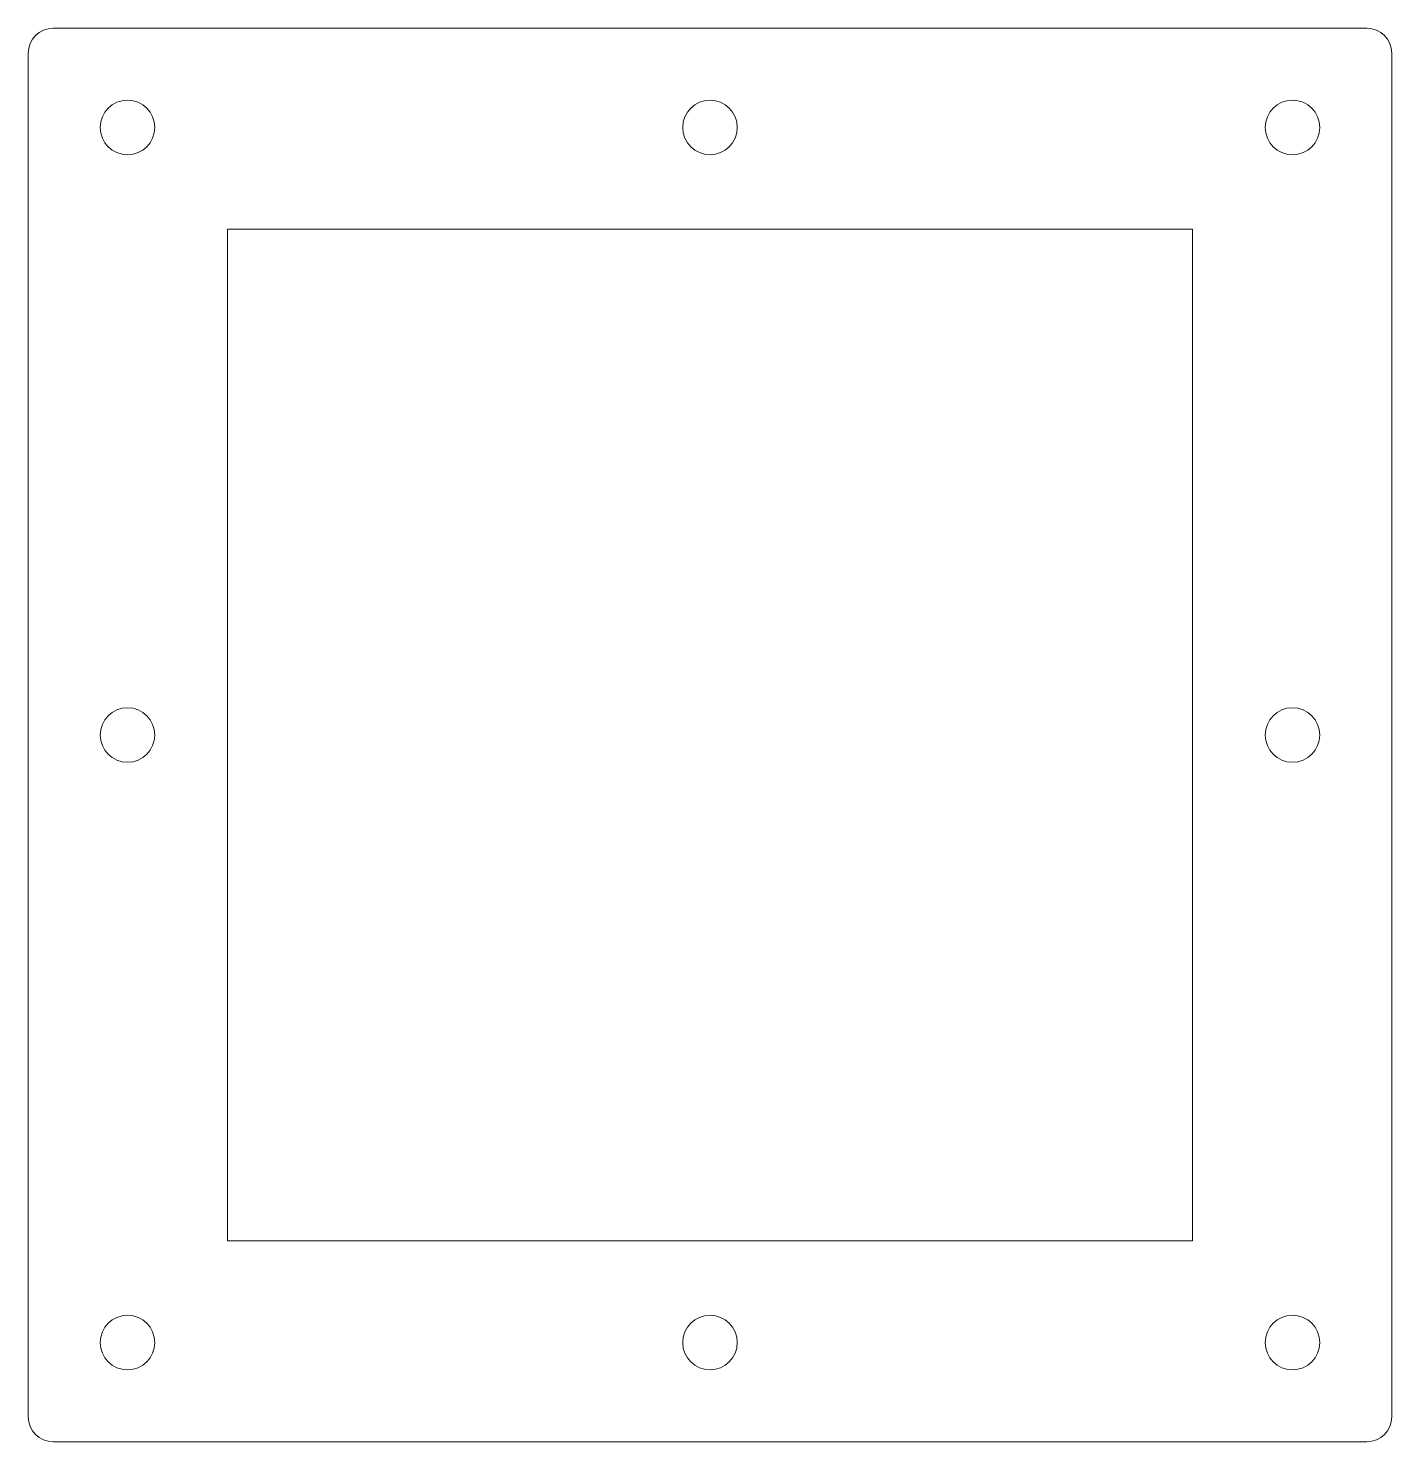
# Model space of a CAD drawing. Header units: millimetres. Extents: x -233 to 42, y -142 to 143.
import ezdxf

# ---------------------------------------------------------------- set-up
doc = ezdxf.new("R2010")
doc.units = ezdxf.units.MM

msp = doc.modelspace()

# ---------------------------------------------------------------- linework, layer by layer
at = {"color": 7, "linetype": 'Continuous', "lineweight": 15}
for p, q in [((-228.33, 142.5), (36.67, 142.5)), ((-233.33, -137.5), (-233.33, 137.5)), ((41.67, 137.5), (41.67, -137.5)), ((-193.15, -102), (-193.15, 102)), ((-193.15, 102), (1.49, 102)), ((1.49, 102), (1.49, -102)), ((1.49, -102), (-193.15, -102)), ((36.67, -142.5), (-228.33, -142.5))]:
    msp.add_line(p, q, dxfattribs=at)
for centre in [(-213.31, 122.5), (-95.83, 122.5), (21.65, 122.5), (-213.31, 0), (21.65, 0), (-213.31, -122.5), (-95.83, -122.5), (21.65, -122.5)]:
    msp.add_circle(centre, 5.5, dxfattribs=at)
for centre, start, end in [((-228.33, 137.5), 90, 180), ((36.67, 137.5), 0, 90), ((-228.33, -137.5), 180, 270), ((36.67, -137.5), 270, 0)]:
    msp.add_arc(centre, 5, start, end, dxfattribs=at)

doc.saveas('drawing.dxf')
